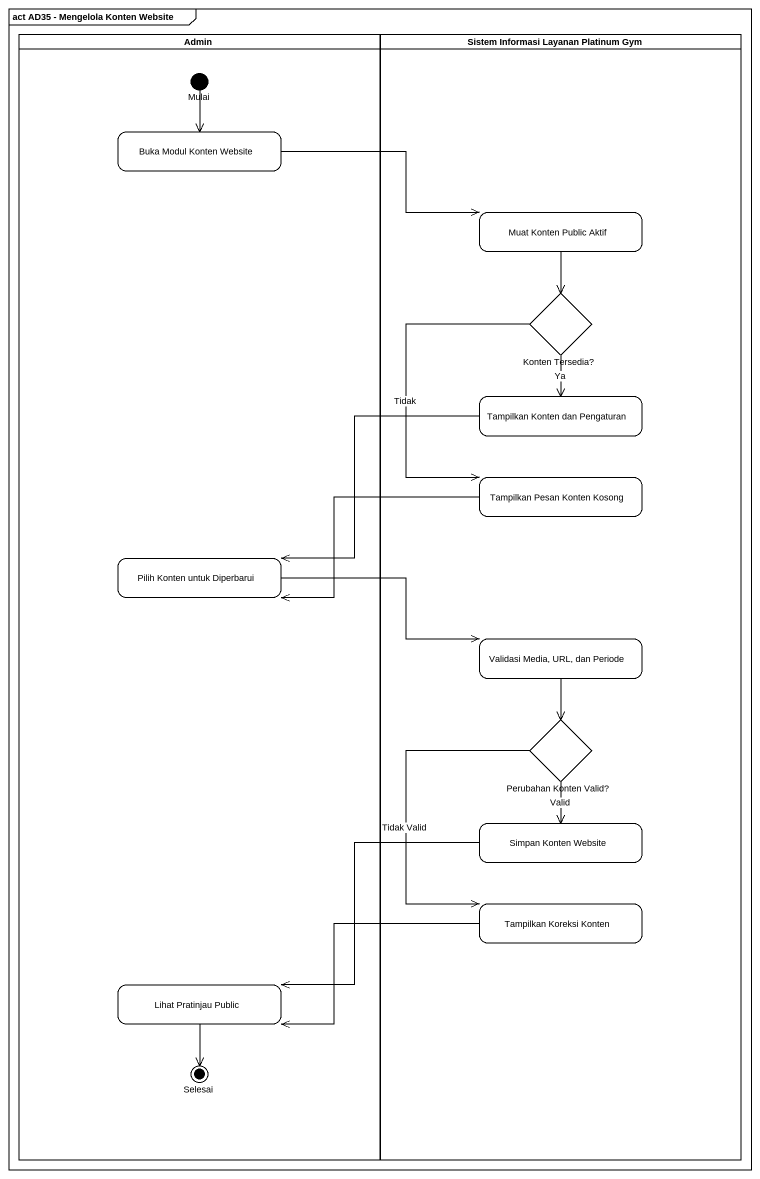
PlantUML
@startuml
mainframe act AD35 - Mengelola Konten Website
hide empty description
state Admin <<partition>> {
  state Mulai <<start>>
  state "Buka Modul Konten Website" as Buka_Modul_Konten_Website
  state "Pilih Konten untuk Diperbarui" as Pilih_Konten_untuk
  state "Lihat Pratinjau Public" as Lihat_Pratinjau_Public
  state Selesai <<end>>
}
state "Sistem Informasi Layanan Platinum Gym" as Sistem_Informasi_Layanan <<partition>> {
  state "Muat Konten Public Aktif" as Muat_Konten_Public_Aktif
  state "Konten Tersedia?" as Konten_Tersedia <<choice>>
  state "Tampilkan Konten dan Pengaturan" as Tampilkan_Konten_dan
  state "Tampilkan Pesan Konten Kosong" as Tampilkan_Pesan_Konten
  state "Validasi Media, URL, dan Periode" as Validasi_Media_URL_dan
  state "Perubahan Konten Valid?" as Perubahan_Konten_Valid <<choice>>
  state "Simpan Konten Website" as Simpan_Konten_Website
  state "Tampilkan Koreksi Konten" as Tampilkan_Koreksi_Konten
}
Mulai --> Buka_Modul_Konten_Website
Buka_Modul_Konten_Website -right-> Muat_Konten_Public_Aktif
Muat_Konten_Public_Aktif --> Konten_Tersedia
Konten_Tersedia --> Tampilkan_Konten_dan : Ya
Konten_Tersedia --> Tampilkan_Pesan_Konten : Tidak
Tampilkan_Konten_dan -left-> Pilih_Konten_untuk
Tampilkan_Pesan_Konten -left-> Pilih_Konten_untuk
Pilih_Konten_untuk -right-> Validasi_Media_URL_dan
Validasi_Media_URL_dan --> Perubahan_Konten_Valid
Perubahan_Konten_Valid --> Simpan_Konten_Website : Valid
Perubahan_Konten_Valid --> Tampilkan_Koreksi_Konten : Tidak Valid
Simpan_Konten_Website -left-> Lihat_Pratinjau_Public
Tampilkan_Koreksi_Konten -left-> Lihat_Pratinjau_Public
Lihat_Pratinjau_Public --> Selesai
@enduml
